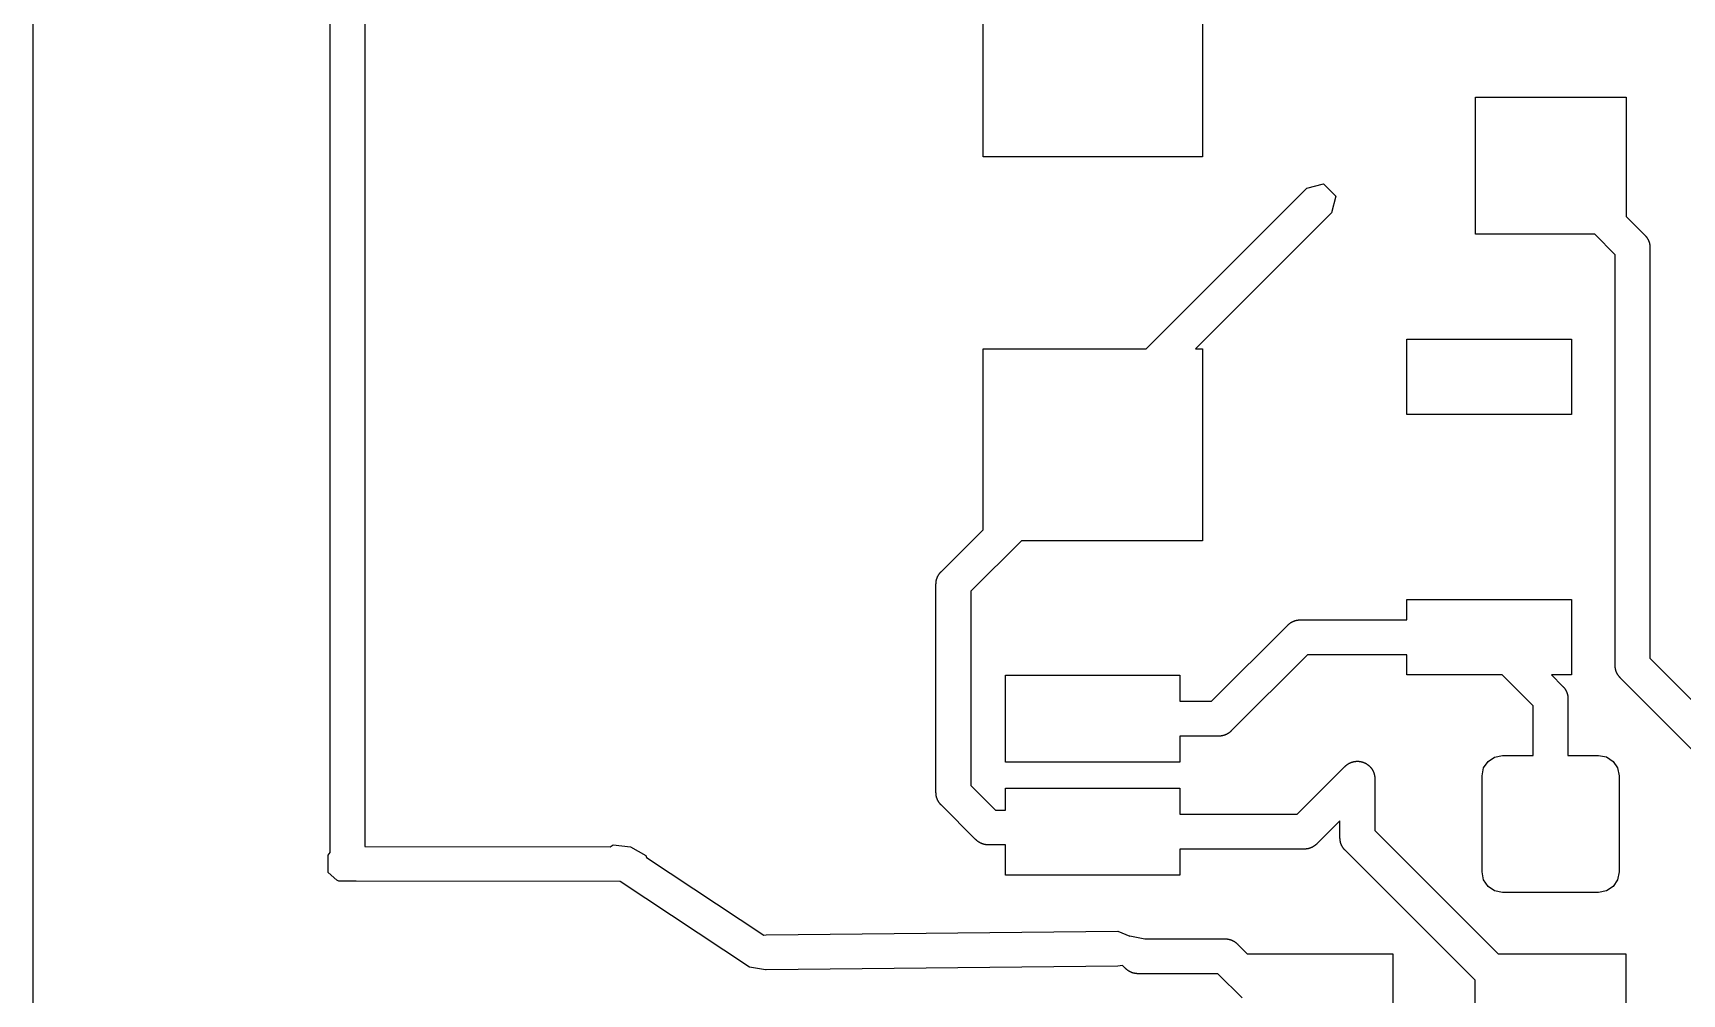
# Model space of a CAD drawing. Extents: x -11.9 to 11.9, y -22 to 22.
# Drawn here: x -11.92 to 0.11, y 4.12 to 11.13 of the extents above; entities that cross this region are included whole.
import ezdxf

# ---------------------------------------------------------------- set-up
doc = ezdxf.new("R2010")
doc.units = 0
doc.layers.add('TOP_-_WELDED', color=7, linetype='CONTINUOUS')

msp = doc.modelspace()

# ---------------------------------------------------------------- linework, layer by layer
at = {"layer": 'TOP_-_WELDED', "color": 250}
msp.add_lwpolyline([(-11.9199, -21.9873), (11.9199, -21.9873), (11.9199, 21.9873), (-11.9199, 21.9873), (-11.9199, -21.9873)], close=True, dxfattribs=at)
at = {"layer": 'TOP_-_WELDED', "color": 12}
for points in [[(-3.1018, 4.0906), (-3.2784, 4.2672), (-3.8569, 4.2672), (-3.859, 4.2672), (-3.8608, 4.2672), (-3.8611, 4.2672), (-3.8629, 4.2672), (-3.8631, 4.2672), (-3.865, 4.2673), (-3.8652, 4.2673), (-3.867, 4.2674), (-3.8673, 4.2674), (-3.8691, 4.2675), (-3.8693, 4.2675), (-3.8712, 4.2676), (-3.8714, 4.2676), (-3.8732, 4.2678), (-3.8735, 4.2678), (-3.8753, 4.268), (-3.8755, 4.268), (-3.8773, 4.2683), (-3.8776, 4.2683), (-3.8794, 4.2686), (-3.8796, 4.2686), (-3.8814, 4.2689), (-3.8816, 4.2689), (-3.8834, 4.2692), (-3.8836, 4.2693), (-3.8854, 4.2696), (-3.8857, 4.2697), (-3.8874, 4.27), (-3.8877, 4.2701), (-3.8894, 4.2705), (-3.8897, 4.2705), (-3.8914, 4.271), (-3.8917, 4.271), (-3.8934, 4.2715), (-3.8937, 4.2715), (-3.8953, 4.272), (-3.8957, 4.2721), (-3.8973, 4.2726), (-3.8976, 4.2727), (-3.8992, 4.2732), (-3.8996, 4.2733), (-3.9012, 4.2738), (-3.9015, 4.2739), (-3.9031, 4.2745), (-3.9035, 4.2746), (-3.905, 4.2752), (-3.9054, 4.2753), (-3.9069, 4.2759), (-3.9073, 4.276), (-3.9088, 4.2766), (-3.9092, 4.2768), (-3.9106, 4.2774), (-3.9111, 4.2776), (-3.9125, 4.2782), (-3.913, 4.2784), (-3.9143, 4.2791), (-3.9149, 4.2793), (-3.9161, 4.2799), (-3.9168, 4.2802), (-3.918, 4.2808), (-3.9186, 4.2811), (-3.9198, 4.2818), (-3.9204, 4.2821), (-3.9215, 4.2827), (-3.9223, 4.2831), (-3.9233, 4.2837), (-3.9241, 4.2841), (-3.925, 4.2847), (-3.9258, 4.2851), (-3.9268, 4.2857), (-3.9276, 4.2862), (-3.9285, 4.2868), (-3.9294, 4.2873), (-3.9302, 4.2879), (-3.9311, 4.2884), (-3.9319, 4.289), (-3.9328, 4.2896), (-3.9346, 4.2908), (-3.9352, 4.2913), (-3.9362, 4.292), (-3.9368, 4.2925), (-3.9379, 4.2933), (-3.9384, 4.2938), (-3.9396, 4.2946), (-3.94, 4.295), (-3.9412, 4.2959), (-3.9416, 4.2963), (-3.9428, 4.2972), (-3.9432, 4.2976), (-3.9444, 4.2986), (-3.9447, 4.2989), (-3.946, 4.3), (-3.9462, 4.3003), (-3.9475, 4.3014), (-3.9477, 4.3017), (-3.9491, 4.3029), (-3.9492, 4.3031), (-3.9506, 4.3044), (-3.9506, 4.3045), (-3.952, 4.3059), (-3.9535, 4.3074), (-3.9737, 4.3275), (-4.0086, 4.3225), (-6.5724, 4.296), (-6.5764, 4.2961), (-6.6931, 4.3138), (-7.6373, 4.9387), (-9.5628, 4.9412), (-9.5629, 4.9411), (-9.6899, 4.9411), (-9.7031, 4.9499), (-9.7672, 5.0048), (-9.7672, 5.1318), (-9.7534, 5.1513), (-9.7534, 17.4287)], [(-9.4994, 11.299), (-9.4994, 5.1951), (-7.7114, 5.1928), (-7.6875, 5.2066), (-7.5613, 5.1926), (-7.4513, 5.1291), (-7.4444, 5.1153), (-6.5887, 4.5489), (-6.5724, 4.55), (-4.0086, 4.5765), (-3.9213, 4.5416), (-3.9191, 4.5423), (-3.81, 4.5212), (-3.2297, 4.5212), (-3.2276, 4.5212), (-3.2258, 4.5212), (-3.2255, 4.5212), (-3.2237, 4.5212), (-3.2235, 4.5212), (-3.2216, 4.5211), (-3.2214, 4.5211), (-3.2194, 4.521), (-3.2193, 4.521), (-3.2173, 4.5209), (-3.2152, 4.5208), (-3.2131, 4.5206), (-3.2111, 4.5204), (-3.211, 4.5203), (-3.209, 4.5201), (-3.207, 4.5198), (-3.2069, 4.5198), (-3.205, 4.5195), (-3.2048, 4.5195), (-3.203, 4.5191), (-3.2028, 4.5191), (-3.2009, 4.5187), (-3.2007, 4.5187), (-3.1989, 4.5183), (-3.1987, 4.5183), (-3.1969, 4.5179), (-3.1967, 4.5178), (-3.1949, 4.5174), (-3.1947, 4.5173), (-3.1929, 4.5169), (-3.1927, 4.5168), (-3.1909, 4.5163), (-3.1907, 4.5162), (-3.189, 4.5157), (-3.1887, 4.5157), (-3.187, 4.5151), (-3.1867, 4.515), (-3.1851, 4.5145), (-3.1847, 4.5144), (-3.1831, 4.5138), (-3.1828, 4.5137), (-3.1812, 4.5131), (-3.1809, 4.513), (-3.1793, 4.5124), (-3.1789, 4.5122), (-3.1774, 4.5116), (-3.177, 4.5115), (-3.1755, 4.5108), (-3.1751, 4.5107), (-3.1736, 4.51), (-3.1733, 4.5098), (-3.1717, 4.5091), (-3.1714, 4.509), (-3.1698, 4.5082), (-3.1695, 4.5081), (-3.168, 4.5073), (-3.1677, 4.5071), (-3.1662, 4.5063), (-3.1659, 4.5062), (-3.1643, 4.5053), (-3.1641, 4.5052), (-3.1625, 4.5043), (-3.1623, 4.5042), (-3.1608, 4.5033), (-3.1605, 4.5031), (-3.159, 4.5022), (-3.1588, 4.5021), (-3.1572, 4.5011), (-3.157, 4.501), (-3.1555, 4.5), (-3.1553, 4.4998), (-3.1538, 4.4988), (-3.1536, 4.4987), (-3.152, 4.4976), (-3.1519, 4.4975), (-3.1504, 4.4964), (-3.1503, 4.4963), (-3.1487, 4.4951), (-3.1486, 4.4951), (-3.147, 4.4938), (-3.1454, 4.4925), (-3.1438, 4.4912), (-3.1422, 4.4898), (-3.1407, 4.4885), (-3.1406, 4.4884), (-3.1392, 4.4871), (-3.1391, 4.487), (-3.1377, 4.4857), (-3.1375, 4.4855), (-3.1362, 4.4842), (-3.136, 4.484), (-3.1347, 4.4827), (-3.1333, 4.4812), (-3.0637, 4.4116), (-2.0018, 4.4116), (-2.0018, 3.4116)], [(-3.391, 11.2974), (-3.391, 10.225), (-4.991, 10.225), (-4.991, 10.225), (-4.991, 11.2978)], [(0.4024, 5.6798), (-0.341, 6.4233), (-0.3425, 6.4247), (-0.3438, 6.426), (-0.344, 6.4262), (-0.3453, 6.4275), (-0.3455, 6.4277), (-0.3468, 6.4291), (-0.3469, 6.4292), (-0.3482, 6.4306), (-0.3483, 6.4307), (-0.3496, 6.4322), (-0.351, 6.4338), (-0.3523, 6.4354), (-0.3536, 6.437), (-0.3549, 6.4386), (-0.3549, 6.4387), (-0.3561, 6.4403), (-0.3562, 6.4404), (-0.3573, 6.4419), (-0.3574, 6.442), (-0.3585, 6.4436), (-0.3586, 6.4438), (-0.3596, 6.4453), (-0.3598, 6.4455), (-0.3608, 6.447), (-0.3609, 6.4472), (-0.3619, 6.4488), (-0.362, 6.449), (-0.3629, 6.4505), (-0.3631, 6.4508), (-0.364, 6.4523), (-0.3641, 6.4525), (-0.365, 6.4541), (-0.3651, 6.4543), (-0.366, 6.4559), (-0.3661, 6.4562), (-0.3669, 6.4577), (-0.3671, 6.458), (-0.3679, 6.4595), (-0.368, 6.4598), (-0.3688, 6.4614), (-0.3689, 6.4617), (-0.3696, 6.4633), (-0.3698, 6.4636), (-0.3705, 6.4651), (-0.3706, 6.4655), (-0.3713, 6.467), (-0.3714, 6.4674), (-0.372, 6.4689), (-0.3722, 6.4693), (-0.3728, 6.4709), (-0.3729, 6.4712), (-0.3735, 6.4728), (-0.3736, 6.4731), (-0.3742, 6.4747), (-0.3743, 6.4751), (-0.3748, 6.4767), (-0.3749, 6.477), (-0.3755, 6.4787), (-0.3755, 6.479), (-0.376, 6.4807), (-0.3761, 6.4809), (-0.3766, 6.4827), (-0.3767, 6.4829), (-0.3771, 6.4847), (-0.3772, 6.4849), (-0.3776, 6.4867), (-0.3777, 6.4869), (-0.3781, 6.4887), (-0.3781, 6.4889), (-0.3785, 6.4907), (-0.3785, 6.4909), (-0.3789, 6.4928), (-0.3789, 6.493), (-0.3793, 6.4948), (-0.3793, 6.495), (-0.3796, 6.4969), (-0.3796, 6.497), (-0.3799, 6.499), (-0.3801, 6.501), (-0.3802, 6.5011), (-0.3804, 6.5031), (-0.3806, 6.5052), (-0.3807, 6.5073), (-0.3808, 6.5093), (-0.3808, 6.5094), (-0.3809, 6.5114), (-0.3809, 6.5116), (-0.381, 6.5135), (-0.381, 6.5137), (-0.381, 6.5155), (-0.381, 6.5158), (-0.381, 6.5176), (-0.381, 6.5197), (-0.381, 9.5114), (-0.5296, 9.66), (-1.4, 9.66), (-1.4, 10.66), (-0.3, 10.66), (-0.3, 10.66), (-0.3, 9.7895), (-0.167, 9.6565), (-0.1655, 9.6551), (-0.1642, 9.6538), (-0.164, 9.6536), (-0.1627, 9.6523), (-0.1625, 9.6521), (-0.1612, 9.6507), (-0.1611, 9.6506), (-0.1598, 9.6492), (-0.1597, 9.6491), (-0.1584, 9.6476), (-0.157, 9.646), (-0.1557, 9.6444), (-0.1544, 9.6428), (-0.1531, 9.6412), (-0.1531, 9.6411), (-0.1519, 9.6395), (-0.1518, 9.6394), (-0.1507, 9.6379), (-0.1506, 9.6378), (-0.1495, 9.6362), (-0.1494, 9.636), (-0.1484, 9.6345), (-0.1482, 9.6343), (-0.1472, 9.6328), (-0.1471, 9.6326), (-0.1461, 9.631), (-0.146, 9.6308), (-0.1451, 9.6293), (-0.1449, 9.629), (-0.144, 9.6275), (-0.1439, 9.6273), (-0.143, 9.6257), (-0.1429, 9.6255), (-0.142, 9.6239), (-0.1419, 9.6236), (-0.1411, 9.6221), (-0.1409, 9.6218), (-0.1401, 9.6203), (-0.14, 9.62), (-0.1392, 9.6184), (-0.1391, 9.6181), (-0.1384, 9.6165), (-0.1382, 9.6162), (-0.1375, 9.6147), (-0.1374, 9.6143), (-0.1367, 9.6128), (-0.1366, 9.6124), (-0.136, 9.6109), (-0.1358, 9.6105), (-0.1352, 9.6089), (-0.1351, 9.6086), (-0.1345, 9.607), (-0.1344, 9.6067), (-0.1338, 9.6051), (-0.1337, 9.6047), (-0.1332, 9.6031), (-0.1331, 9.6028), (-0.1325, 9.6011), (-0.1325, 9.6008), (-0.132, 9.5991), (-0.1319, 9.5989), (-0.1314, 9.5971), (-0.1313, 9.5969), (-0.1309, 9.5951), (-0.1308, 9.5949), (-0.1304, 9.5931), (-0.1303, 9.5929), (-0.1299, 9.5911), (-0.1299, 9.5909), (-0.1295, 9.5891), (-0.1295, 9.5889), (-0.1291, 9.587), (-0.1291, 9.5868), (-0.1287, 9.585), (-0.1287, 9.5848), (-0.1284, 9.5829), (-0.1284, 9.5828), (-0.1281, 9.5808), (-0.1279, 9.5788), (-0.1278, 9.5787), (-0.1276, 9.5767), (-0.1274, 9.5746), (-0.1273, 9.5725), (-0.1272, 9.5705), (-0.1272, 9.5704), (-0.1271, 9.5684), (-0.1271, 9.5682), (-0.127, 9.5663), (-0.127, 9.5661), (-0.127, 9.5643), (-0.127, 9.564), (-0.127, 9.5622), (-0.127, 9.5601), (-0.127, 6.5684), (0.582, 5.8594)], [(-1.4018, 3.7054), (-1.4018, 4.2194), (-2.3476, 5.1653), (-2.3491, 5.1667), (-2.3504, 5.168), (-2.3506, 5.1682), (-2.3519, 5.1695), (-2.3521, 5.1697), (-2.3534, 5.1711), (-2.3535, 5.1712), (-2.3548, 5.1726), (-2.3549, 5.1727), (-2.3562, 5.1742), (-2.3576, 5.1758), (-2.3589, 5.1774), (-2.3602, 5.179), (-2.3615, 5.1806), (-2.3615, 5.1807), (-2.3627, 5.1823), (-2.3628, 5.1824), (-2.3639, 5.1839), (-2.364, 5.184), (-2.3651, 5.1856), (-2.3652, 5.1858), (-2.3662, 5.1873), (-2.3664, 5.1875), (-2.3674, 5.189), (-2.3675, 5.1892), (-2.3685, 5.1908), (-2.3686, 5.191), (-2.3695, 5.1925), (-2.3697, 5.1928), (-2.3706, 5.1943), (-2.3707, 5.1945), (-2.3716, 5.1961), (-2.3717, 5.1963), (-2.3726, 5.1979), (-2.3727, 5.1982), (-2.3735, 5.1997), (-2.3737, 5.2), (-2.3745, 5.2015), (-2.3746, 5.2018), (-2.3754, 5.2034), (-2.3755, 5.2037), (-2.3762, 5.2053), (-2.3764, 5.2056), (-2.3771, 5.2071), (-2.3772, 5.2075), (-2.3779, 5.209), (-2.378, 5.2094), (-2.3786, 5.2109), (-2.3788, 5.2113), (-2.3794, 5.2129), (-2.3795, 5.2132), (-2.3801, 5.2148), (-2.3802, 5.2151), (-2.3808, 5.2167), (-2.3809, 5.2171), (-2.3814, 5.2187), (-2.3815, 5.219), (-2.3821, 5.2207), (-2.3821, 5.221), (-2.3826, 5.2227), (-2.3827, 5.2229), (-2.3832, 5.2247), (-2.3833, 5.2249), (-2.3837, 5.2267), (-2.3838, 5.2269), (-2.3842, 5.2287), (-2.3843, 5.2289), (-2.3847, 5.2307), (-2.3847, 5.2309), (-2.3851, 5.2327), (-2.3851, 5.2329), (-2.3855, 5.2348), (-2.3855, 5.235), (-2.3859, 5.2368), (-2.3859, 5.237), (-2.3862, 5.2389), (-2.3862, 5.239), (-2.3865, 5.241), (-2.3867, 5.243), (-2.3868, 5.2431), (-2.387, 5.2451), (-2.3872, 5.2472), (-2.3873, 5.2493), (-2.3874, 5.2513), (-2.3874, 5.2514), (-2.3875, 5.2534), (-2.3875, 5.2536), (-2.3876, 5.2555), (-2.3876, 5.2557), (-2.3876, 5.2575), (-2.3876, 5.2578), (-2.3876, 5.2596), (-2.3876, 5.2617), (-2.3876, 5.383), (-2.5546, 5.2161), (-2.556, 5.2146), (-2.5573, 5.2133), (-2.5575, 5.2131), (-2.5588, 5.2118), (-2.559, 5.2116), (-2.5604, 5.2103), (-2.5605, 5.2102), (-2.5619, 5.2089), (-2.562, 5.2088), (-2.5635, 5.2075), (-2.5651, 5.2061), (-2.5667, 5.2048), (-2.5683, 5.2035), (-2.5699, 5.2022), (-2.57, 5.2022), (-2.5716, 5.201), (-2.5717, 5.2009), (-2.5732, 5.1998), (-2.5733, 5.1997), (-2.5749, 5.1986), (-2.5751, 5.1985), (-2.5766, 5.1975), (-2.5768, 5.1973), (-2.5783, 5.1963), (-2.5785, 5.1962), (-2.5801, 5.1952), (-2.5803, 5.1951), (-2.5818, 5.1942), (-2.5821, 5.194), (-2.5836, 5.1931), (-2.5838, 5.193), (-2.5854, 5.1921), (-2.5856, 5.192), (-2.5872, 5.1911), (-2.5875, 5.191), (-2.589, 5.1902), (-2.5893, 5.19), (-2.5908, 5.1892), (-2.5911, 5.1891), (-2.5927, 5.1883), (-2.593, 5.1882), (-2.5946, 5.1875), (-2.5949, 5.1873), (-2.5964, 5.1866), (-2.5968, 5.1865), (-2.5983, 5.1858), (-2.5987, 5.1857), (-2.6002, 5.1851), (-2.6006, 5.1849), (-2.6022, 5.1843), (-2.6025, 5.1842), (-2.6041, 5.1836), (-2.6044, 5.1835), (-2.606, 5.1829), (-2.6064, 5.1828), (-2.608, 5.1823), (-2.6083, 5.1822), (-2.61, 5.1816), (-2.6103, 5.1816), (-2.612, 5.1811), (-2.6122, 5.181), (-2.614, 5.1805), (-2.6142, 5.1804), (-2.616, 5.18), (-2.6162, 5.1799), (-2.618, 5.1795), (-2.6182, 5.1794), (-2.62, 5.179), (-2.6202, 5.179), (-2.622, 5.1786), (-2.6222, 5.1786), (-2.6241, 5.1782), (-2.6243, 5.1782), (-2.6261, 5.1778), (-2.6263, 5.1778), (-2.6282, 5.1775), (-2.6283, 5.1775), (-2.6303, 5.1772), (-2.6323, 5.177), (-2.6324, 5.1769), (-2.6344, 5.1767), (-2.6365, 5.1765), (-2.6386, 5.1764), (-2.6406, 5.1763), (-2.6407, 5.1763), (-2.6427, 5.1762), (-2.6429, 5.1762), (-2.6448, 5.1761), (-2.645, 5.1761), (-2.6468, 5.1761), (-2.6471, 5.1761), (-2.6489, 5.1761), (-2.651, 5.1761), (-3.556, 5.1761), (-3.556, 4.9856), (-4.826, 4.9856), (-4.826, 5.207), (-4.9491, 5.207), (-4.9512, 5.207), (-4.953, 5.207), (-4.9533, 5.207), (-4.9551, 5.207), (-4.9553, 5.207), (-4.9572, 5.2071), (-4.9574, 5.2071), (-4.9594, 5.2072), (-4.9595, 5.2072), (-4.9615, 5.2073), (-4.9636, 5.2074), (-4.9657, 5.2076), (-4.9677, 5.2078), (-4.9678, 5.2079), (-4.9698, 5.2081), (-4.9718, 5.2084), (-4.9719, 5.2084), (-4.9738, 5.2087), (-4.974, 5.2087), (-4.9758, 5.2091), (-4.976, 5.2091), (-4.9779, 5.2095), (-4.9781, 5.2095), (-4.9799, 5.2099), (-4.9801, 5.2099), (-4.9819, 5.2103), (-4.9821, 5.2104), (-4.9839, 5.2108), (-4.9841, 5.2109), (-4.9859, 5.2113), (-4.9861, 5.2114), (-4.9879, 5.2119), (-4.9881, 5.212), (-4.9898, 5.2125), (-4.9901, 5.2125), (-4.9918, 5.2131), (-4.9921, 5.2132), (-4.9937, 5.2137), (-4.9941, 5.2138), (-4.9957, 5.2144), (-4.996, 5.2145), (-4.9976, 5.2151), (-4.9979, 5.2152), (-4.9995, 5.2158), (-4.9999, 5.216), (-5.0014, 5.2166), (-5.0018, 5.2167), (-5.0033, 5.2174), (-5.0037, 5.2175), (-5.0052, 5.2182), (-5.0055, 5.2184), (-5.0071, 5.2191), (-5.0074, 5.2192), (-5.009, 5.22), (-5.0093, 5.2201), (-5.0108, 5.2209), (-5.0111, 5.2211), (-5.0126, 5.2219), (-5.0129, 5.222), (-5.0145, 5.2229), (-5.0147, 5.223), (-5.0163, 5.2239), (-5.0165, 5.224), (-5.018, 5.2249), (-5.0183, 5.2251), (-5.0198, 5.226), (-5.02, 5.2261), (-5.0216, 5.2271), (-5.0218, 5.2272), (-5.0233, 5.2282), (-5.0235, 5.2284), (-5.025, 5.2294), (-5.0252, 5.2295), (-5.0268, 5.2306), (-5.0269, 5.2307), (-5.0284, 5.2318), (-5.0285, 5.2319), (-5.0301, 5.2331), (-5.0302, 5.2331), (-5.0318, 5.2344), (-5.0334, 5.2357), (-5.035, 5.237), (-5.0366, 5.2384), (-5.0381, 5.2397), (-5.0382, 5.2398), (-5.0396, 5.2411), (-5.0397, 5.2412), (-5.0411, 5.2425), (-5.0413, 5.2427), (-5.0426, 5.244), (-5.0428, 5.2442), (-5.0441, 5.2455), (-5.0455, 5.247), (-5.294, 5.4955), (-5.2955, 5.4969), (-5.2968, 5.4982), (-5.297, 5.4984), (-5.2983, 5.4997), (-5.2985, 5.4999), (-5.2998, 5.5013), (-5.2999, 5.5014), (-5.3012, 5.5028), (-5.3013, 5.5029), (-5.3026, 5.5044), (-5.304, 5.506), (-5.3053, 5.5076), (-5.3066, 5.5092), (-5.3079, 5.5108), (-5.3079, 5.5109), (-5.3091, 5.5125), (-5.3092, 5.5126), (-5.3103, 5.5141), (-5.3104, 5.5142), (-5.3115, 5.5158), (-5.3116, 5.516), (-5.3126, 5.5175), (-5.3128, 5.5177), (-5.3138, 5.5192), (-5.3139, 5.5194), (-5.3149, 5.521), (-5.315, 5.5212), (-5.3159, 5.5227), (-5.3161, 5.523), (-5.317, 5.5245), (-5.3171, 5.5247), (-5.318, 5.5263), (-5.3181, 5.5265), (-5.319, 5.5281), (-5.3191, 5.5284), (-5.3199, 5.5299), (-5.3201, 5.5302), (-5.3209, 5.5317), (-5.321, 5.532), (-5.3218, 5.5336), (-5.3219, 5.5339), (-5.3226, 5.5355), (-5.3228, 5.5358), (-5.3235, 5.5373), (-5.3236, 5.5377), (-5.3243, 5.5392), (-5.3244, 5.5396), (-5.325, 5.5411), (-5.3252, 5.5415), (-5.3258, 5.5431), (-5.3259, 5.5434), (-5.3265, 5.545), (-5.3266, 5.5453), (-5.3272, 5.5469), (-5.3273, 5.5473), (-5.3278, 5.5489), (-5.3279, 5.5492), (-5.3285, 5.5509), (-5.3285, 5.5512), (-5.329, 5.5529), (-5.3291, 5.5531), (-5.3296, 5.5549), (-5.3297, 5.5551), (-5.3301, 5.5569), (-5.3302, 5.5571), (-5.3306, 5.5589), (-5.3307, 5.5591), (-5.3311, 5.5609), (-5.3311, 5.5611), (-5.3315, 5.5629), (-5.3315, 5.5631), (-5.3319, 5.565), (-5.3319, 5.5652), (-5.3323, 5.567), (-5.3323, 5.5672), (-5.3326, 5.5691), (-5.3326, 5.5692), (-5.3329, 5.5712), (-5.3331, 5.5732), (-5.3332, 5.5733), (-5.3334, 5.5753), (-5.3336, 5.5774), (-5.3337, 5.5795), (-5.3338, 5.5815), (-5.3338, 5.5816), (-5.3339, 5.5836), (-5.3339, 5.5838), (-5.334, 5.5857), (-5.334, 5.5859), (-5.334, 5.5877), (-5.334, 5.588), (-5.334, 5.5898), (-5.334, 5.5919), (-5.334, 7.1051), (-5.334, 7.1072), (-5.334, 7.109), (-5.334, 7.1093), (-5.334, 7.1111), (-5.334, 7.1113), (-5.3339, 7.1132), (-5.3339, 7.1134), (-5.3338, 7.1154), (-5.3338, 7.1155), (-5.3337, 7.1175), (-5.3336, 7.1196), (-5.3334, 7.1217), (-5.3332, 7.1237), (-5.3331, 7.1238), (-5.3329, 7.1258), (-5.3326, 7.1278), (-5.3326, 7.1279), (-5.3323, 7.1298), (-5.3323, 7.13), (-5.3319, 7.1318), (-5.3319, 7.132), (-5.3315, 7.1339), (-5.3315, 7.1341), (-5.3311, 7.1359), (-5.3311, 7.1361), (-5.3307, 7.1379), (-5.3306, 7.1381), (-5.3302, 7.1399), (-5.3301, 7.1401), (-5.3297, 7.1419), (-5.3296, 7.1421), (-5.3291, 7.1439), (-5.329, 7.1441), (-5.3285, 7.1458), (-5.3285, 7.1461), (-5.3279, 7.1478), (-5.3278, 7.1481), (-5.3273, 7.1497), (-5.3272, 7.1501), (-5.3266, 7.1517), (-5.3265, 7.152), (-5.3259, 7.1536), (-5.3258, 7.1539), (-5.3252, 7.1555), (-5.325, 7.1559), (-5.3244, 7.1574), (-5.3243, 7.1578), (-5.3236, 7.1593), (-5.3235, 7.1597), (-5.3228, 7.1612), (-5.3226, 7.1615), (-5.3219, 7.1631), (-5.3218, 7.1634), (-5.321, 7.165), (-5.3209, 7.1653), (-5.3201, 7.1668), (-5.3199, 7.1671), (-5.3191, 7.1686), (-5.319, 7.1689), (-5.3181, 7.1705), (-5.318, 7.1707), (-5.3171, 7.1723), (-5.317, 7.1725), (-5.3161, 7.174), (-5.3159, 7.1743), (-5.315, 7.1758), (-5.3149, 7.176), (-5.3139, 7.1776), (-5.3138, 7.1778), (-5.3128, 7.1793), (-5.3126, 7.1795), (-5.3116, 7.181), (-5.3115, 7.1812), (-5.3104, 7.1828), (-5.3103, 7.1829), (-5.3092, 7.1844), (-5.3091, 7.1845), (-5.3079, 7.1861), (-5.3079, 7.1862), (-5.3066, 7.1878), (-5.3053, 7.1894), (-5.304, 7.191), (-5.3026, 7.1926), (-5.3013, 7.1941), (-5.3012, 7.1942), (-5.2999, 7.1956), (-5.2998, 7.1957), (-5.2985, 7.1971), (-5.2983, 7.1973), (-5.297, 7.1986), (-5.2968, 7.1988), (-5.2955, 7.2001), (-5.294, 7.2015), (-4.991, 7.5045), (-4.991, 7.5045), (-4.991, 8.825), (-3.8005, 8.825), (-2.6298, 9.9958), (-2.5071, 10.0287), (-2.4173, 9.9389), (-2.4502, 9.8162), (-3.4414, 8.825), (-3.391, 8.825), (-3.391, 7.425), (-4.7114, 7.425), (-5.08, 7.0564), (-5.08, 5.6406), (-4.9004, 5.461), (-4.826, 5.461), (-4.826, 5.6206), (-3.556, 5.6206), (-3.556, 5.4301), (-2.6997, 5.4301), (-2.3535, 5.7762), (-2.3521, 5.7777), (-2.3506, 5.7792), (-2.3504, 5.7794), (-2.3491, 5.7807), (-2.3489, 5.7809), (-2.3476, 5.7821), (-2.3473, 5.7824), (-2.3461, 5.7835), (-2.3458, 5.7838), (-2.3446, 5.7849), (-2.3442, 5.7852), (-2.343, 5.7863), (-2.3426, 5.7866), (-2.3414, 5.7876), (-2.341, 5.7879), (-2.3398, 5.7889), (-2.3394, 5.7892), (-2.3381, 5.7902), (-2.3377, 5.7905), (-2.3364, 5.7915), (-2.336, 5.7918), (-2.3347, 5.7927), (-2.3344, 5.793), (-2.333, 5.7939), (-2.3326, 5.7942), (-2.3313, 5.7951), (-2.3309, 5.7954), (-2.3295, 5.7963), (-2.3292, 5.7965), (-2.3277, 5.7974), (-2.3274, 5.7976), (-2.3259, 5.7985), (-2.3256, 5.7987), (-2.3241, 5.7996), (-2.3239, 5.7997), (-2.3223, 5.8006), (-2.3221, 5.8007), (-2.3204, 5.8017), (-2.3202, 5.8017), (-2.3185, 5.8026), (-2.3184, 5.8027), (-2.3166, 5.8036), (-2.3147, 5.8045), (-2.3128, 5.8054), (-2.3109, 5.8062), (-2.309, 5.807), (-2.3071, 5.8078), (-2.307, 5.8078), (-2.3052, 5.8085), (-2.3051, 5.8086), (-2.3033, 5.8092), (-2.3031, 5.8093), (-2.3013, 5.8099), (-2.3012, 5.81), (-2.2994, 5.8105), (-2.2992, 5.8106), (-2.2974, 5.8111), (-2.2972, 5.8112), (-2.2955, 5.8117), (-2.2952, 5.8118), (-2.2935, 5.8123), (-2.2932, 5.8124), (-2.2915, 5.8128), (-2.2912, 5.8129), (-2.2895, 5.8133), (-2.2892, 5.8134), (-2.2875, 5.8137), (-2.2872, 5.8138), (-2.2855, 5.8141), (-2.2851, 5.8142), (-2.2834, 5.8145), (-2.2831, 5.8146), (-2.2814, 5.8149), (-2.2811, 5.815), (-2.2794, 5.8152), (-2.279, 5.8153), (-2.2774, 5.8155), (-2.277, 5.8156), (-2.2753, 5.8158), (-2.275, 5.8158), (-2.2733, 5.816), (-2.2729, 5.816), (-2.2712, 5.8162), (-2.2709, 5.8162), (-2.2691, 5.8163), (-2.2688, 5.8164), (-2.2671, 5.8164), (-2.2668, 5.8165), (-2.265, 5.8165), (-2.2647, 5.8166), (-2.2629, 5.8166), (-2.2627, 5.8166), (-2.2609, 5.8166), (-2.2606, 5.8166), (-2.2588, 5.8166), (-2.2585, 5.8166), (-2.2567, 5.8166), (-2.2565, 5.8166), (-2.2547, 5.8165), (-2.2544, 5.8165), (-2.2526, 5.8164), (-2.2524, 5.8164), (-2.2505, 5.8162), (-2.2503, 5.8162), (-2.2484, 5.816), (-2.2483, 5.816), (-2.2463, 5.8158), (-2.2462, 5.8158), (-2.2443, 5.8156), (-2.2442, 5.8156), (-2.2422, 5.8153), (-2.2401, 5.815), (-2.2381, 5.8146), (-2.238, 5.8146), (-2.2361, 5.8142), (-2.236, 5.8142), (-2.234, 5.8138), (-2.2339, 5.8138), (-2.232, 5.8134), (-2.2318, 5.8133), (-2.23, 5.8129), (-2.2298, 5.8128), (-2.228, 5.8124), (-2.2277, 5.8123), (-2.226, 5.8118), (-2.2257, 5.8117), (-2.224, 5.8112), (-2.2236, 5.8111), (-2.222, 5.8106), (-2.2216, 5.8105), (-2.22, 5.81), (-2.2196, 5.8098), (-2.2181, 5.8093), (-2.2176, 5.8091), (-2.2161, 5.8086), (-2.2156, 5.8084), (-2.2142, 5.8078), (-2.2137, 5.8076), (-2.2122, 5.807), (-2.2118, 5.8069), (-2.2103, 5.8062), (-2.2098, 5.806), (-2.2084, 5.8054), (-2.2079, 5.8052), (-2.2065, 5.8045), (-2.206, 5.8043), (-2.2046, 5.8036), (-2.2042, 5.8034), (-2.2027, 5.8026), (-2.2023, 5.8024), (-2.2008, 5.8017), (-2.2005, 5.8015), (-2.1989, 5.8006), (-2.1986, 5.8005), (-2.1971, 5.7996), (-2.1969, 5.7995), (-2.1953, 5.7985), (-2.1951, 5.7984), (-2.1935, 5.7974), (-2.1933, 5.7973), (-2.1917, 5.7963), (-2.1916, 5.7962), (-2.1899, 5.7951), (-2.1898, 5.7951), (-2.1882, 5.7939), (-2.1881, 5.7939), (-2.1865, 5.7927), (-2.1848, 5.7915), (-2.1832, 5.7903), (-2.1831, 5.7902), (-2.1815, 5.789), (-2.1814, 5.7889), (-2.1799, 5.7877), (-2.1798, 5.7876), (-2.1784, 5.7864), (-2.1782, 5.7863), (-2.1768, 5.785), (-2.1766, 5.7849), (-2.1753, 5.7837), (-2.1751, 5.7835), (-2.1738, 5.7823), (-2.1736, 5.7821), (-2.1723, 5.7808), (-2.1721, 5.7807), (-2.1708, 5.7794), (-2.1706, 5.7792), (-2.1694, 5.7779), (-2.1691, 5.7777), (-2.1679, 5.7764), (-2.1677, 5.7762), (-2.1665, 5.7749), (-2.1663, 5.7747), (-2.1652, 5.7734), (-2.165, 5.7732), (-2.1638, 5.7718), (-2.1636, 5.7716), (-2.1625, 5.7703), (-2.1623, 5.77), (-2.1612, 5.7687), (-2.161, 5.7684), (-2.16, 5.7671), (-2.1597, 5.7668), (-2.1587, 5.7654), (-2.1585, 5.7651), (-2.1575, 5.7637), (-2.1573, 5.7635), (-2.1563, 5.7621), (-2.1561, 5.7618), (-2.1551, 5.7604), (-2.155, 5.7601), (-2.154, 5.7586), (-2.1538, 5.7584), (-2.1529, 5.7569), (-2.1527, 5.7566), (-2.1518, 5.7551), (-2.1517, 5.7549), (-2.1508, 5.7534), (-2.1506, 5.7531), (-2.1497, 5.7516), (-2.1496, 5.7513), (-2.1487, 5.7497), (-2.1486, 5.7495), (-2.1478, 5.7479), (-2.1477, 5.7477), (-2.1468, 5.746), (-2.1467, 5.7459), (-2.1459, 5.7442), (-2.1458, 5.744), (-2.145, 5.7423), (-2.145, 5.7421), (-2.1442, 5.7404), (-2.1441, 5.7403), (-2.1434, 5.7385), (-2.1433, 5.7384), (-2.1426, 5.7365), (-2.1418, 5.7346), (-2.1418, 5.7345), (-2.1411, 5.7326), (-2.1404, 5.7307), (-2.1404, 5.7306), (-2.1398, 5.7287), (-2.1397, 5.7286), (-2.1391, 5.7267), (-2.1391, 5.7266), (-2.1386, 5.7247), (-2.1385, 5.7245), (-2.138, 5.7227), (-2.1379, 5.7225), (-2.1375, 5.7207), (-2.1374, 5.7204), (-2.137, 5.7187), (-2.1369, 5.7184), (-2.1365, 5.7167), (-2.1364, 5.7163), (-2.1361, 5.7147), (-2.136, 5.7142), (-2.1357, 5.7126), (-2.1356, 5.7122), (-2.1353, 5.7106), (-2.1352, 5.7101), (-2.135, 5.7085), (-2.1349, 5.708), (-2.1347, 5.7064), (-2.1346, 5.7059), (-2.1345, 5.7044), (-2.1344, 5.7039), (-2.1342, 5.7023), (-2.1342, 5.7018), (-2.134, 5.7002), (-2.134, 5.6997), (-2.1339, 5.6981), (-2.1338, 5.6976), (-2.1338, 5.696), (-2.1337, 5.6955), (-2.1337, 5.6938), (-2.1336, 5.6935), (-2.1336, 5.6917), (-2.1336, 5.6914), (-2.1336, 5.6896), (-2.1336, 5.6893), (-2.1336, 5.6873), (-2.1336, 5.3104), (-1.2348, 4.4116), (-0.3018, 4.4116), (-0.3018, 3.4116)]]:
    msp.add_lwpolyline(points, dxfattribs=at)
for points in [[(-0.7001, 8.3458), (-1.9001, 8.3458), (-1.9001, 8.8958), (-0.7001, 8.8958), (-0.7001, 8.3458)], [(-0.7001, 6.4458), (-0.8456, 6.4458), (-0.7646, 6.3648), (-0.7631, 6.3634), (-0.7618, 6.3621), (-0.7616, 6.3619), (-0.7603, 6.3606), (-0.7601, 6.3604), (-0.7588, 6.359), (-0.7587, 6.3589), (-0.7574, 6.3575), (-0.7573, 6.3574), (-0.756, 6.3559), (-0.7546, 6.3543), (-0.7533, 6.3527), (-0.752, 6.3511), (-0.7507, 6.3495), (-0.7507, 6.3494), (-0.7495, 6.3478), (-0.7494, 6.3477), (-0.7483, 6.3462), (-0.7482, 6.3461), (-0.7471, 6.3445), (-0.747, 6.3443), (-0.746, 6.3428), (-0.7458, 6.3426), (-0.7448, 6.3411), (-0.7447, 6.3409), (-0.7437, 6.3393), (-0.7436, 6.3391), (-0.7427, 6.3376), (-0.7425, 6.3373), (-0.7416, 6.3358), (-0.7415, 6.3356), (-0.7406, 6.334), (-0.7405, 6.3338), (-0.7396, 6.3322), (-0.7395, 6.3319), (-0.7387, 6.3304), (-0.7385, 6.3301), (-0.7377, 6.3286), (-0.7376, 6.3283), (-0.7368, 6.3267), (-0.7367, 6.3264), (-0.736, 6.3248), (-0.7358, 6.3245), (-0.7351, 6.323), (-0.735, 6.3226), (-0.7343, 6.3211), (-0.7342, 6.3207), (-0.7336, 6.3192), (-0.7334, 6.3188), (-0.7328, 6.3172), (-0.7327, 6.3169), (-0.7321, 6.3153), (-0.732, 6.315), (-0.7314, 6.3134), (-0.7313, 6.313), (-0.7308, 6.3114), (-0.7307, 6.3111), (-0.7301, 6.3094), (-0.7301, 6.3091), (-0.7296, 6.3074), (-0.7295, 6.3072), (-0.729, 6.3054), (-0.7289, 6.3052), (-0.7285, 6.3034), (-0.7284, 6.3032), (-0.728, 6.3014), (-0.7279, 6.3012), (-0.7275, 6.2994), (-0.7275, 6.2992), (-0.7271, 6.2974), (-0.7271, 6.2972), (-0.7267, 6.2953), (-0.7267, 6.2951), (-0.7263, 6.2933), (-0.7263, 6.2931), (-0.726, 6.2912), (-0.726, 6.2911), (-0.7257, 6.2891), (-0.7255, 6.2871), (-0.7254, 6.287), (-0.7252, 6.285), (-0.725, 6.2829), (-0.7249, 6.2808), (-0.7248, 6.2788), (-0.7248, 6.2787), (-0.7247, 6.2767), (-0.7247, 6.2765), (-0.7246, 6.2746), (-0.7246, 6.2744), (-0.7246, 6.2726), (-0.7246, 6.2723), (-0.7246, 6.2705), (-0.7246, 6.2684), (-0.7246, 5.8594), (-0.5016, 5.8594), (-0.4432, 5.8477), (-0.3956, 5.8155), (-0.3634, 5.7678), (-0.3516, 5.7094), (-0.3516, 5.0094), (-0.3633, 4.951), (-0.3955, 4.9034), (-0.4432, 4.8712), (-0.5016, 4.8594), (-1.2016, 4.8594), (-1.26, 4.8711), (-1.3077, 4.9033), (-1.3398, 4.951), (-1.3516, 5.0094), (-1.3516, 5.7094), (-1.3399, 5.7678), (-1.3077, 5.8155), (-1.26, 5.8476), (-1.2016, 5.8594), (-0.9786, 5.8594), (-0.9786, 6.2197), (-1.2047, 6.4458), (-1.9001, 6.4458), (-1.9001, 6.5938), (-2.6246, 6.5938), (-3.1786, 6.0399), (-3.18, 6.0384), (-3.1813, 6.0371), (-3.1815, 6.0369), (-3.1828, 6.0356), (-3.183, 6.0354), (-3.1844, 6.0341), (-3.1845, 6.034), (-3.1859, 6.0327), (-3.186, 6.0326), (-3.1875, 6.0313), (-3.1891, 6.0299), (-3.1907, 6.0286), (-3.1923, 6.0273), (-3.1939, 6.026), (-3.194, 6.026), (-3.1956, 6.0248), (-3.1957, 6.0247), (-3.1972, 6.0236), (-3.1973, 6.0235), (-3.1989, 6.0224), (-3.1991, 6.0223), (-3.2006, 6.0213), (-3.2008, 6.0211), (-3.2023, 6.0201), (-3.2025, 6.02), (-3.2041, 6.019), (-3.2043, 6.0189), (-3.2058, 6.018), (-3.2061, 6.0178), (-3.2076, 6.0169), (-3.2078, 6.0168), (-3.2094, 6.0159), (-3.2096, 6.0158), (-3.2112, 6.0149), (-3.2115, 6.0148), (-3.213, 6.014), (-3.2133, 6.0138), (-3.2148, 6.013), (-3.2151, 6.0129), (-3.2167, 6.0121), (-3.217, 6.012), (-3.2186, 6.0113), (-3.2189, 6.0111), (-3.2204, 6.0104), (-3.2208, 6.0103), (-3.2223, 6.0096), (-3.2227, 6.0095), (-3.2242, 6.0089), (-3.2246, 6.0087), (-3.2262, 6.0081), (-3.2265, 6.008), (-3.2281, 6.0074), (-3.2284, 6.0073), (-3.23, 6.0067), (-3.2304, 6.0066), (-3.232, 6.0061), (-3.2323, 6.006), (-3.234, 6.0054), (-3.2343, 6.0054), (-3.236, 6.0049), (-3.2362, 6.0048), (-3.238, 6.0043), (-3.2382, 6.0042), (-3.24, 6.0038), (-3.2402, 6.0037), (-3.242, 6.0033), (-3.2422, 6.0032), (-3.244, 6.0028), (-3.2442, 6.0028), (-3.246, 6.0024), (-3.2462, 6.0024), (-3.2481, 6.002), (-3.2483, 6.002), (-3.2501, 6.0016), (-3.2503, 6.0016), (-3.2522, 6.0013), (-3.2523, 6.0013), (-3.2543, 6.001), (-3.2563, 6.0008), (-3.2564, 6.0007), (-3.2584, 6.0005), (-3.2605, 6.0003), (-3.2626, 6.0002), (-3.2646, 6.0001), (-3.2647, 6.0001), (-3.2667, 6), (-3.2669, 6), (-3.2688, 5.9999), (-3.269, 5.9999), (-3.2708, 5.9999), (-3.2711, 5.9999), (-3.2729, 5.9999), (-3.275, 5.9999), (-3.556, 5.9999), (-3.556, 5.8094), (-4.826, 5.8094), (-4.826, 6.4444), (-3.556, 6.4444), (-3.556, 6.2539), (-3.3237, 6.2539), (-2.7697, 6.8078), (-2.7683, 6.8093), (-2.767, 6.8106), (-2.7668, 6.8108), (-2.7655, 6.8121), (-2.7653, 6.8123), (-2.7639, 6.8136), (-2.7638, 6.8137), (-2.7624, 6.815), (-2.7623, 6.8151), (-2.7608, 6.8164), (-2.7592, 6.8178), (-2.7576, 6.8191), (-2.756, 6.8204), (-2.7544, 6.8217), (-2.7543, 6.8217), (-2.7527, 6.8229), (-2.7526, 6.823), (-2.7511, 6.8241), (-2.751, 6.8242), (-2.7494, 6.8253), (-2.7492, 6.8254), (-2.7477, 6.8264), (-2.7475, 6.8266), (-2.746, 6.8276), (-2.7458, 6.8277), (-2.7442, 6.8287), (-2.744, 6.8288), (-2.7425, 6.8297), (-2.7422, 6.8299), (-2.7407, 6.8308), (-2.7405, 6.8309), (-2.7389, 6.8318), (-2.7387, 6.8319), (-2.7371, 6.8328), (-2.7368, 6.8329), (-2.7353, 6.8337), (-2.735, 6.8339), (-2.7335, 6.8347), (-2.7332, 6.8348), (-2.7316, 6.8356), (-2.7313, 6.8357), (-2.7297, 6.8364), (-2.7294, 6.8366), (-2.7279, 6.8373), (-2.7275, 6.8374), (-2.726, 6.8381), (-2.7256, 6.8382), (-2.7241, 6.8388), (-2.7237, 6.839), (-2.7221, 6.8396), (-2.7218, 6.8397), (-2.7202, 6.8403), (-2.7199, 6.8404), (-2.7183, 6.841), (-2.7179, 6.8411), (-2.7163, 6.8416), (-2.716, 6.8417), (-2.7143, 6.8423), (-2.714, 6.8423), (-2.7123, 6.8428), (-2.7121, 6.8429), (-2.7103, 6.8434), (-2.7101, 6.8435), (-2.7083, 6.8439), (-2.7081, 6.844), (-2.7063, 6.8444), (-2.7061, 6.8445), (-2.7043, 6.8449), (-2.7041, 6.8449), (-2.7023, 6.8453), (-2.7021, 6.8453), (-2.7002, 6.8457), (-2.7, 6.8457), (-2.6982, 6.8461), (-2.698, 6.8461), (-2.6961, 6.8464), (-2.696, 6.8464), (-2.694, 6.8467), (-2.692, 6.8469), (-2.6919, 6.847), (-2.6899, 6.8472), (-2.6878, 6.8474), (-2.6857, 6.8475), (-2.6837, 6.8476), (-2.6836, 6.8476), (-2.6816, 6.8477), (-2.6814, 6.8477), (-2.6795, 6.8478), (-2.6793, 6.8478), (-2.6775, 6.8478), (-2.6772, 6.8478), (-2.6754, 6.8478), (-2.6733, 6.8478), (-1.9001, 6.8478), (-1.9001, 6.9958), (-0.7001, 6.9958), (-0.7001, 6.4458)]]:
    msp.add_lwpolyline(points, close=True, dxfattribs=at)

doc.saveas('drawing.dxf')
